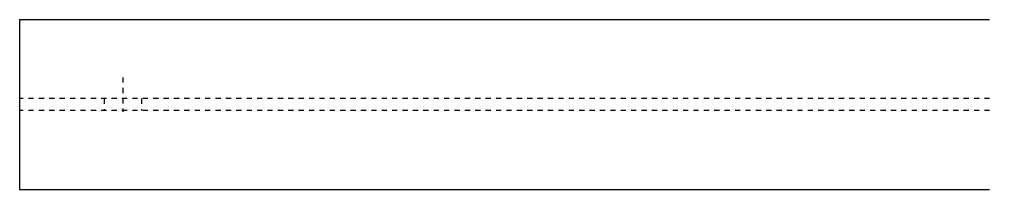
# Model space of a CAD drawing. Header units: millimetres. Extents: x 6 to 15208, y 4 to 186.
# Drawn here: x 10487.9 to 10853.9, y 6 to 70 of the extents above; entities that cross this region are included whole.
import ezdxf

# ---------------------------------------------------------------- set-up
doc = ezdxf.new("R2010")
doc.units = ezdxf.units.MM
doc.linetypes.add('DXK_LINE_DOT2', pattern=[3.9198, 1.9599, -1.9599])
doc.layers.add('STÅL', color=7, linetype='Continuous')

msp = doc.modelspace()

# ---------------------------------------------------------------- linework, layer by layer
at = {"layer": 'STÅL', "color": 2, "linetype": 'Continuous'}
for p, q in [((10487.94, 70), (10487.94, 6)), ((10487.94, 70), (10853.94, 70)), ((10487.94, 6), (10853.94, 6))]:
    msp.add_line(p, q, dxfattribs=at)
at = {"layer": 'STÅL', "color": 3, "linetype": 'DXK_LINE_DOT2'}
for p, q in [((10526.94, 48.2), (10526.94, 35.2)), ((10519.94, 40.2), (10519.94, 35.8)), ((10533.94, 40.2), (10533.94, 35.8))]:
    msp.add_line(p, q, dxfattribs=at)
at = {"layer": 'STÅL', "color": 7, "linetype": 'DXK_LINE_DOT2'}
for p, q in [((10853.94, 40.2), (10487.94, 40.2)), ((10853.94, 35.8), (10487.94, 35.8))]:
    msp.add_line(p, q, dxfattribs=at)

doc.saveas('drawing.dxf')
